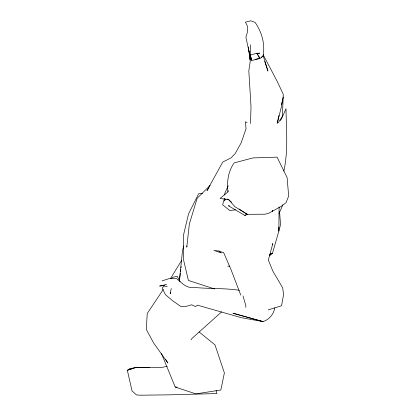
<?xml version="1.0" encoding="UTF-8"?>
<svg xmlns="http://www.w3.org/2000/svg" width="416" height="416" viewBox="0 0 416 416"><rect width="100%" height="100%" fill="white"/><g stroke="black" fill="none" stroke-linecap="round" stroke-linejoin="round"><path stroke-width="0.62" d="M279.094 206.986L278.85 231.166L272.459 253.271L269.594 255.84M245.788 307.377L245.84 305.578L242.996 295.911M224.666 198.884L224.598 200.829L225.248 199.014M224.796 194.995L224.858 193.05L228.296 185.697M250.515 123.51L251.009 106.673L248.815 70.782L250.214 61.615L249.215 53.024L250.104 59.254L251.311 59.436M250.5 55.063L250.52 44.777M180.3 273.473L179.504 279.744L182.504 250.749L183.721 245.939M180.539 271.591L180.778 269.708M181.017 267.831L181.173 266.573M258.487 53.451L259.724 53.128L256.88 53.279L250.156 55.047L251.113 60.694L260.213 58.318L263.006 56.3C265.361 44.413 261.924 32.271 255.112 22.422L250.76 20.8L245.43 22.142L247.489 26.255L247.614 31.408L245.924 37.237L249.184 52.473L249.075 51.178M224.853 199.072L224.598 200.829L224.89 199.285M187.013 245.924L186.768 247.172L189.363 223.99L197.142 198.323L210.179 185.333M283.858 171.012C288.382 150.576 286.27 129.454 286.01 108.706L281.388 119.085L280.275 120.635M171.236 288.491L170.196 293.748L170.773 292.635M250.156 55.047L251.696 59.972L250.349 55.661M272.548 210.428L272.267 211.676L272.594 210.434M277.29 122.866L279.027 115.315M281.481 104.624L283.213 97.074L283.244 94.24L277.285 81.541L263.115 54.621M231.54 202.212L228.696 199.67L220.1 198.422L227.932 191.87L228.238 190.616M277.181 123.5L281.362 106.917L283.213 97.074L282.355 116.454L278.231 122.678M224.385 198.656L222.617 204.802L229.876 210.579L235.591 209.789M274.815 307.814C273.811 314.142 269.053 319.774 262.943 321.578L241.394 317.715L197.48 305.167L195.536 306.582L191.682 304.793L185.614 306.53L180.918 306.561L172.396 300.555L165.428 294.632L162.157 288.075L164.419 285.756M272.36 244.665L272.86 243.495L268.33 260.062L272.854 271.133L282.693 287.841L283.566 294.715L281.559 305.765L268.174 309.889M278.964 213.616L282.89 204.766M181.724 260.224L170.44 278.699M209.035 187.533L206.986 190.632L222.711 162.115L231.119 157.825L235.227 153.509L241.207 142.776L246.059 128.669L245.336 121.758L247.052 122.559M163.301 289.406L147.248 313.487L146.318 328.609L146.77 330.288L153.712 343.117L167.903 363.028L165.558 359.273M190.944 339.898L191.989 338.437L221.598 311.875M171.205 278.788L172.557 277.394L177.107 276.214L180.107 281.658M261.269 57.164L263.006 56.3M229.585 205.946L228.348 205.712L244.826 215.415L247.213 214.313L264.857 214.209L268.372 213.46L281.128 206.378L286.026 202.696L288.662 196.082L287.097 177.528L277.066 157.139L252.845 157.934L234.14 162.911C228.119 171.418 226.777 181.735 227.932 191.87M244.826 215.415L247.764 214.084M269.594 254.462L272.459 253.271L270.572 253.703M270.026 254.114L272.459 253.271L270.592 253.807M162.115 280.847L169.338 278.554L176.608 278.632C181.516 282.547 186.394 288.616 193.414 287.342C208.702 288.98 224.12 287.95 239.34 290.29M166.65 284.43L159.624 286.042L163.472 285.641L167.227 286.749M167.196 366.262L162.292 367.333L136.188 367.354L127.338 370.276L132.038 390.9L136.521 394.94L140.187 395.2L168.823 394.852L216.923 393.557L216.07 390.458M255.003 59.363L260.016 58.427L258.159 58.583M202.54 193.362L198.718 193.674L188.609 213.715L183.487 235.139L183.383 259.132L188.412 280.452L214.666 288.974M227.734 266.204L229.627 266.1M144.581 367.536L136.188 367.354L149.817 367.531M161.507 353.605L175.204 387.031L177.133 387.156M219.346 251.555L223.574 252.424L230.979 269.506L240.776 295.126M175.204 387.031L195.863 393.895L220.834 390.01L224.385 372.928L214.989 344.859L199.087 331.947M226.892 198.962L228.696 199.67L234.915 206.705L247.213 214.313L239.132 209.004M257.972 55.364L256.88 53.279L259.355 57.054L259.334 57.97L258.518 56.404M263.068 55.276L267.93 71.048L264.748 61.438M250.104 59.254L248.316 46.935M278.538 227.36L278.85 231.166L280.524 224.76L279.557 211.286M129.844 368.748L127.338 370.276L136.963 367.156L129.844 368.748M219.05 251.02L213.907 250.442L221.322 252.897L219.05 251.02M262.943 321.578L233.064 313.264L262.943 321.578"/></g></svg>
